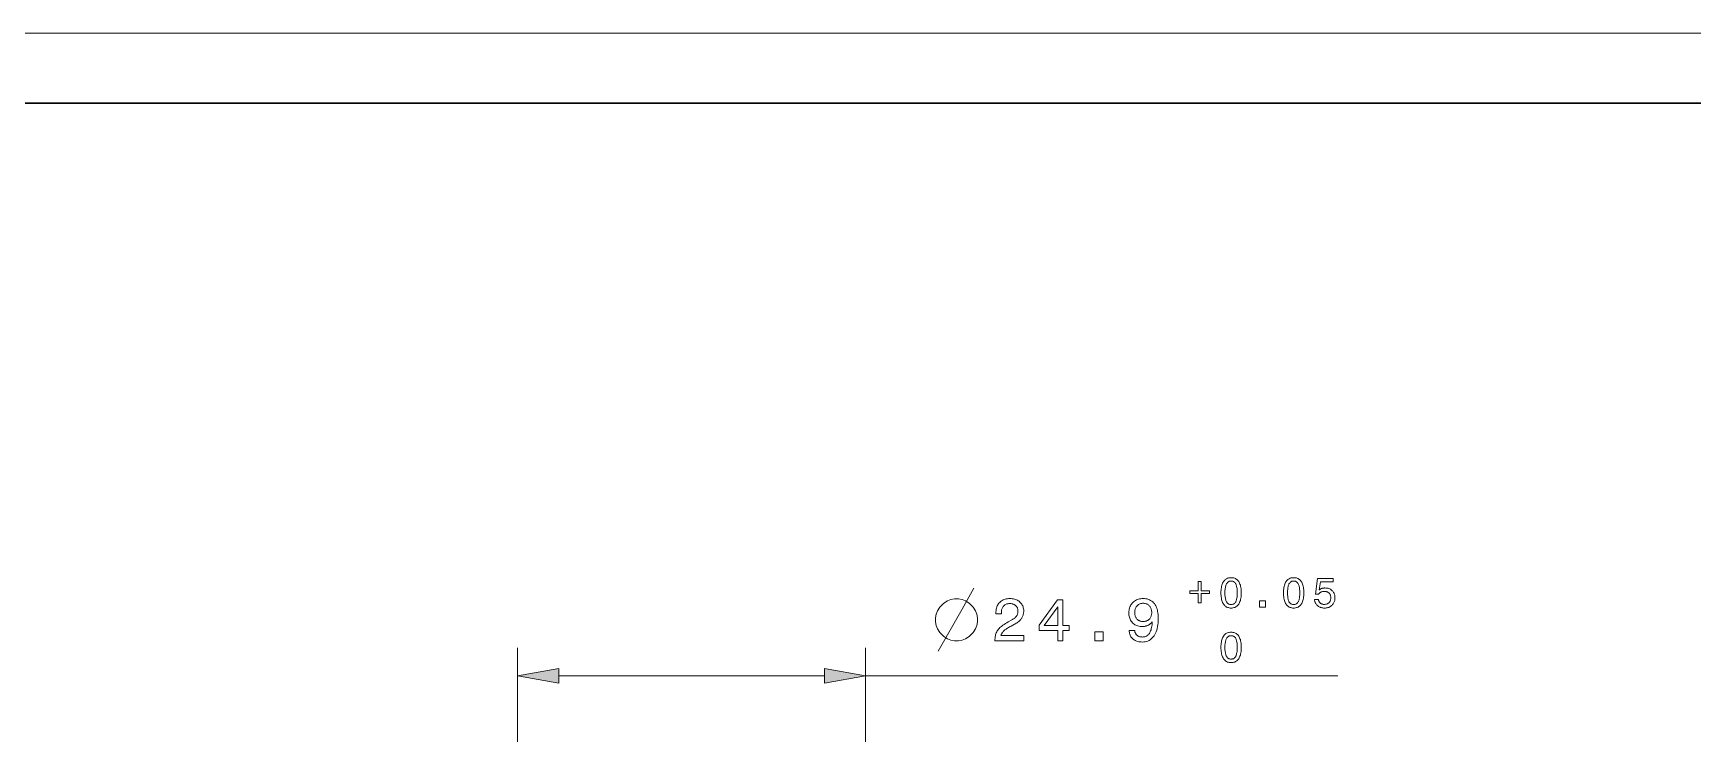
# Model space of a CAD drawing. Extents: x 0 to 297, y 0 to 529.
# Drawn here: x 106.7 to 225.4, y 369.9 to 420 of the extents above; entities that cross this region are included whole.
import ezdxf

# ---------------------------------------------------------------- set-up
doc = ezdxf.new("R2010")
doc.units = 0

msp = doc.modelspace()

# ---------------------------------------------------------------- linework, layer by layer
at = {"color": 7, "lineweight": 13}
for p, q in [((0, 420), (297, 420)), ((166.26, 374.06), (200.04, 374.06))]:
    msp.add_line(p, q, dxfattribs=at)
at = {"color": 7, "lineweight": 30}
msp.add_line((20, 415), (292, 415), dxfattribs=at)
at = {"color": 7, "lineweight": 13, "ltscale": 0.345762}
for p, q in [((141.36, 362.23), (141.36, 376.06)), ((166.26, 362.23), (166.26, 376.06))]:
    msp.add_line(p, q, dxfattribs=at)
at = {"color": 7, "lineweight": 13, "ltscale": 0.474779}
msp.add_line((144.32, 374.06), (163.31, 374.06), dxfattribs=at)
at = {"color": 7, "lineweight": 13}
msp.add_lwpolyline([(171.46, 375.81), (173.16, 378.81), (174.01, 380.31)], dxfattribs=at)
for points in [[(190.06, 380.8), (190.27, 380.8), (190.27, 380.14), (190.87, 380.14), (190.87, 379.93), (190.27, 379.93), (190.27, 379.28), (190.06, 379.28), (190.06, 379.93), (189.46, 379.93), (189.46, 380.14), (190.06, 380.14)], [(191.68, 379.99), (191.68, 380.09), (191.69, 380.19), (191.7, 380.28), (191.71, 380.37), (191.73, 380.45), (191.75, 380.53), (191.77, 380.61), (191.8, 380.67), (191.83, 380.74), (191.87, 380.8), (191.9, 380.85), (191.95, 380.9), (191.99, 380.94), (192.04, 380.97), (192.09, 381), (192.15, 381.03), (192.21, 381.05), (192.27, 381.06), (192.34, 381.07), (192.41, 381.07), (192.48, 381.07), (192.54, 381.06), (192.61, 381.05), (192.67, 381.03), (192.72, 381.01), (192.77, 380.97), (192.82, 380.94), (192.87, 380.9), (192.91, 380.85), (192.95, 380.8), (192.98, 380.74), (193.02, 380.68), (193.04, 380.61), (193.07, 380.54), (193.09, 380.46), (193.1, 380.37), (193.12, 380.28), (193.13, 380.19), (193.13, 380.09), (193.13, 379.99), (193.13, 379.88), (193.13, 379.78), (193.12, 379.69), (193.1, 379.6), (193.09, 379.51), (193.07, 379.44), (193.04, 379.36), (193.02, 379.3), (192.98, 379.23), (192.95, 379.17), (192.91, 379.12), (192.87, 379.08), (192.82, 379.03), (192.77, 379), (192.72, 378.97), (192.67, 378.94), (192.61, 378.93), (192.54, 378.91), (192.48, 378.9), (192.41, 378.9), (192.34, 378.9), (192.27, 378.91), (192.21, 378.93), (192.15, 378.94), (192.09, 378.97), (192.04, 379), (191.99, 379.04), (191.95, 379.08), (191.9, 379.12), (191.87, 379.18), (191.83, 379.23), (191.8, 379.3), (191.77, 379.37), (191.75, 379.44), (191.73, 379.52), (191.71, 379.6), (191.7, 379.69), (191.69, 379.78), (191.68, 379.88)], [(191.97, 379.99), (191.97, 379.9), (191.97, 379.82), (191.98, 379.75), (191.99, 379.68), (192, 379.61), (192.01, 379.55), (192.02, 379.49), (192.04, 379.44), (192.05, 379.39), (192.07, 379.35), (192.1, 379.31), (192.12, 379.28), (192.15, 379.25), (192.18, 379.22), (192.21, 379.2), (192.25, 379.18), (192.28, 379.17), (192.32, 379.16), (192.36, 379.15), (192.41, 379.15), (192.45, 379.15), (192.49, 379.16), (192.53, 379.17), (192.57, 379.18), (192.6, 379.2), (192.64, 379.22), (192.66, 379.25), (192.69, 379.28), (192.72, 379.31), (192.74, 379.35), (192.76, 379.39), (192.78, 379.44), (192.79, 379.49), (192.8, 379.55), (192.82, 379.61), (192.83, 379.67), (192.83, 379.74), (192.84, 379.82), (192.84, 379.9), (192.84, 379.99), (192.84, 380.07), (192.84, 380.15), (192.83, 380.23), (192.83, 380.3), (192.82, 380.36), (192.8, 380.43), (192.79, 380.48), (192.78, 380.53), (192.76, 380.58), (192.74, 380.62), (192.72, 380.66), (192.69, 380.7), (192.66, 380.73), (192.64, 380.75), (192.6, 380.77), (192.57, 380.79), (192.53, 380.81), (192.49, 380.82), (192.45, 380.82), (192.41, 380.82), (192.36, 380.82), (192.32, 380.82), (192.28, 380.81), (192.25, 380.79), (192.21, 380.77), (192.18, 380.75), (192.15, 380.72), (192.12, 380.69), (192.1, 380.66), (192.07, 380.62), (192.05, 380.58), (192.04, 380.53), (192.02, 380.48), (192.01, 380.42), (192, 380.36), (191.99, 380.3), (191.98, 380.23), (191.97, 380.15), (191.97, 380.07)], [(196.16, 379.99), (196.16, 380.09), (196.16, 380.19), (196.17, 380.28), (196.19, 380.37), (196.2, 380.45), (196.22, 380.53), (196.25, 380.61), (196.28, 380.67), (196.31, 380.74), (196.34, 380.8), (196.38, 380.85), (196.42, 380.9), (196.47, 380.94), (196.52, 380.97), (196.57, 381), (196.63, 381.03), (196.69, 381.05), (196.75, 381.06), (196.81, 381.07), (196.88, 381.07), (196.95, 381.07), (197.02, 381.06), (197.08, 381.05), (197.14, 381.03), (197.2, 381.01), (197.25, 380.97), (197.3, 380.94), (197.35, 380.9), (197.39, 380.85), (197.43, 380.8), (197.46, 380.74), (197.49, 380.68), (197.52, 380.61), (197.54, 380.54), (197.56, 380.46), (197.58, 380.37), (197.59, 380.28), (197.6, 380.19), (197.61, 380.09), (197.61, 379.99), (197.61, 379.88), (197.6, 379.78), (197.59, 379.69), (197.58, 379.6), (197.56, 379.51), (197.54, 379.44), (197.52, 379.36), (197.49, 379.3), (197.46, 379.23), (197.43, 379.17), (197.39, 379.12), (197.35, 379.08), (197.3, 379.03), (197.25, 379), (197.2, 378.97), (197.14, 378.94), (197.08, 378.93), (197.02, 378.91), (196.95, 378.9), (196.88, 378.9), (196.81, 378.9), (196.75, 378.91), (196.69, 378.93), (196.63, 378.94), (196.57, 378.97), (196.52, 379), (196.47, 379.04), (196.42, 379.08), (196.38, 379.12), (196.34, 379.18), (196.31, 379.23), (196.28, 379.3), (196.25, 379.37), (196.22, 379.44), (196.2, 379.52), (196.19, 379.6), (196.17, 379.69), (196.16, 379.78), (196.16, 379.88)], [(196.45, 379.99), (196.45, 379.9), (196.45, 379.82), (196.46, 379.75), (196.46, 379.68), (196.47, 379.61), (196.48, 379.55), (196.5, 379.49), (196.51, 379.44), (196.53, 379.39), (196.55, 379.35), (196.57, 379.31), (196.6, 379.28), (196.63, 379.25), (196.66, 379.22), (196.69, 379.2), (196.72, 379.18), (196.76, 379.17), (196.8, 379.16), (196.84, 379.15), (196.88, 379.15), (196.93, 379.15), (196.97, 379.16), (197.01, 379.17), (197.05, 379.18), (197.08, 379.2), (197.11, 379.22), (197.14, 379.25), (197.17, 379.28), (197.19, 379.31), (197.22, 379.35), (197.24, 379.39), (197.25, 379.44), (197.27, 379.49), (197.28, 379.55), (197.29, 379.61), (197.3, 379.67), (197.31, 379.74), (197.32, 379.82), (197.32, 379.9), (197.32, 379.99), (197.32, 380.07), (197.32, 380.15), (197.31, 380.23), (197.3, 380.3), (197.29, 380.36), (197.28, 380.43), (197.27, 380.48), (197.25, 380.53), (197.24, 380.58), (197.22, 380.62), (197.19, 380.66), (197.17, 380.7), (197.14, 380.73), (197.11, 380.75), (197.08, 380.77), (197.05, 380.79), (197.01, 380.81), (196.97, 380.82), (196.93, 380.82), (196.88, 380.82), (196.84, 380.82), (196.8, 380.82), (196.76, 380.81), (196.72, 380.79), (196.69, 380.77), (196.66, 380.75), (196.63, 380.72), (196.6, 380.69), (196.57, 380.66), (196.55, 380.62), (196.53, 380.58), (196.51, 380.53), (196.5, 380.48), (196.48, 380.42), (196.47, 380.36), (196.46, 380.3), (196.46, 380.23), (196.45, 380.15), (196.45, 380.07)], [(198.37, 379.51), (198.66, 379.51), (198.66, 379.48), (198.67, 379.45), (198.68, 379.42), (198.69, 379.39), (198.7, 379.36), (198.72, 379.34), (198.73, 379.31), (198.75, 379.29), (198.77, 379.27), (198.79, 379.25), (198.81, 379.23), (198.84, 379.22), (198.86, 379.21), (198.89, 379.19), (198.92, 379.18), (198.95, 379.17), (198.98, 379.17), (199.01, 379.16), (199.04, 379.16), (199.08, 379.16), (199.12, 379.16), (199.16, 379.17), (199.2, 379.17), (199.23, 379.18), (199.27, 379.19), (199.3, 379.21), (199.33, 379.22), (199.36, 379.24), (199.39, 379.26), (199.42, 379.29), (199.44, 379.31), (199.46, 379.34), (199.48, 379.37), (199.5, 379.4), (199.51, 379.44), (199.52, 379.47), (199.53, 379.51), (199.54, 379.55), (199.54, 379.59), (199.54, 379.63), (199.54, 379.67), (199.54, 379.71), (199.53, 379.75), (199.52, 379.78), (199.51, 379.82), (199.5, 379.85), (199.48, 379.88), (199.46, 379.91), (199.44, 379.94), (199.42, 379.97), (199.39, 379.99), (199.36, 380.01), (199.33, 380.03), (199.3, 380.05), (199.27, 380.06), (199.23, 380.07), (199.2, 380.08), (199.16, 380.09), (199.12, 380.09), (199.08, 380.09), (199.05, 380.09), (199.03, 380.09), (199, 380.09), (198.98, 380.09), (198.96, 380.08), (198.94, 380.08), (198.91, 380.07), (198.89, 380.06), (198.87, 380.05), (198.85, 380.05), (198.83, 380.04), (198.81, 380.02), (198.79, 380.01), (198.78, 380), (198.76, 379.99), (198.74, 379.97), (198.72, 379.95), (198.71, 379.94), (198.69, 379.92), (198.68, 379.9), (198.44, 379.9), (198.6, 381.01), (199.72, 381.01), (199.72, 380.77), (198.8, 380.77), (198.72, 380.2), (198.73, 380.21), (198.75, 380.23), (198.77, 380.24), (198.78, 380.25), (198.8, 380.26), (198.82, 380.27), (198.84, 380.28), (198.86, 380.29), (198.88, 380.29), (198.9, 380.3), (198.92, 380.31), (198.94, 380.31), (198.96, 380.32), (198.98, 380.32), (199, 380.33), (199.03, 380.33), (199.05, 380.33), (199.07, 380.33), (199.1, 380.34), (199.12, 380.34), (199.18, 380.33), (199.24, 380.33), (199.3, 380.32), (199.36, 380.31), (199.41, 380.29), (199.46, 380.27), (199.51, 380.24), (199.56, 380.21), (199.6, 380.18), (199.64, 380.14), (199.68, 380.1), (199.71, 380.06), (199.74, 380.02), (199.77, 379.97), (199.79, 379.92), (199.81, 379.87), (199.82, 379.82), (199.83, 379.76), (199.84, 379.7), (199.84, 379.64), (199.84, 379.58), (199.83, 379.51), (199.82, 379.45), (199.8, 379.4), (199.79, 379.34), (199.76, 379.29), (199.74, 379.24), (199.7, 379.19), (199.67, 379.15), (199.63, 379.11), (199.59, 379.07), (199.54, 379.03), (199.49, 379), (199.44, 378.97), (199.39, 378.95), (199.33, 378.93), (199.27, 378.92), (199.21, 378.91), (199.15, 378.9), (199.08, 378.9), (199.03, 378.9), (198.97, 378.91), (198.92, 378.92), (198.86, 378.93), (198.81, 378.94), (198.77, 378.96), (198.72, 378.98), (198.67, 379.01), (198.63, 379.04), (198.59, 379.07), (198.56, 379.1), (198.52, 379.14), (198.49, 379.18), (198.46, 379.22), (198.44, 379.26), (198.42, 379.31), (198.4, 379.35), (198.39, 379.4), (198.38, 379.45)], [(172.91, 379.56), (172.61, 379.56), (172.36, 379.51), (172.11, 379.41), (171.86, 379.26), (171.56, 378.96), (171.41, 378.71), (171.31, 378.46), (171.26, 378.21), (171.26, 377.91), (171.31, 377.66), (171.41, 377.41), (171.56, 377.16), (171.86, 376.86), (172.11, 376.71), (172.36, 376.61), (172.61, 376.56), (172.91, 376.56), (173.16, 376.61), (173.41, 376.71), (173.66, 376.86), (173.96, 377.16), (174.11, 377.41), (174.21, 377.66), (174.26, 377.91), (174.26, 378.21), (174.21, 378.46), (174.11, 378.71), (173.96, 378.96), (173.66, 379.26), (173.41, 379.41), (173.16, 379.51)], [(175.51, 376.56), (175.51, 376.57), (175.51, 376.66), (175.52, 376.75), (175.53, 376.83), (175.54, 376.91), (175.56, 376.98), (175.58, 377.05), (175.61, 377.12), (175.64, 377.19), (175.68, 377.26), (175.71, 377.32), (175.76, 377.38), (175.81, 377.44), (175.87, 377.5), (175.93, 377.55), (176, 377.61), (176.08, 377.67), (176.17, 377.73), (176.26, 377.79), (176.36, 377.85), (176.46, 377.91), (176.72, 378.05), (176.76, 378.07), (176.8, 378.1), (176.84, 378.12), (176.88, 378.15), (176.91, 378.18), (176.95, 378.21), (176.98, 378.24), (177, 378.27), (177.03, 378.3), (177.05, 378.33), (177.07, 378.36), (177.09, 378.39), (177.11, 378.42), (177.12, 378.46), (177.13, 378.49), (177.14, 378.53), (177.15, 378.57), (177.15, 378.61), (177.16, 378.65), (177.16, 378.69), (177.16, 378.74), (177.15, 378.78), (177.14, 378.82), (177.13, 378.87), (177.12, 378.91), (177.1, 378.94), (177.08, 378.98), (177.05, 379.01), (177.02, 379.04), (176.99, 379.07), (176.96, 379.1), (176.92, 379.13), (176.89, 379.15), (176.84, 379.17), (176.8, 379.18), (176.76, 379.2), (176.71, 379.21), (176.66, 379.22), (176.61, 379.22), (176.56, 379.22), (176.5, 379.22), (176.45, 379.21), (176.4, 379.2), (176.36, 379.19), (176.31, 379.18), (176.27, 379.15), (176.23, 379.13), (176.19, 379.1), (176.16, 379.07), (176.13, 379.04), (176.1, 379), (176.07, 378.96), (176.05, 378.91), (176.03, 378.87), (176.01, 378.82), (175.99, 378.76), (175.98, 378.71), (175.98, 378.65), (175.97, 378.59), (175.97, 378.53), (175.97, 378.49), (175.58, 378.49), (175.58, 378.55), (175.58, 378.64), (175.59, 378.73), (175.6, 378.82), (175.62, 378.9), (175.65, 378.98), (175.67, 379.05), (175.71, 379.12), (175.75, 379.18), (175.8, 379.25), (175.85, 379.3), (175.9, 379.36), (175.96, 379.4), (176.03, 379.44), (176.09, 379.48), (176.17, 379.51), (176.24, 379.54), (176.32, 379.55), (176.4, 379.57), (176.49, 379.58), (176.58, 379.58), (176.67, 379.58), (176.75, 379.57), (176.83, 379.56), (176.91, 379.54), (176.98, 379.52), (177.05, 379.49), (177.12, 379.46), (177.18, 379.42), (177.24, 379.38), (177.29, 379.33), (177.35, 379.28), (177.39, 379.23), (177.43, 379.17), (177.47, 379.11), (177.5, 379.05), (177.52, 378.98), (177.54, 378.91), (177.56, 378.84), (177.57, 378.76), (177.57, 378.69), (177.57, 378.62), (177.56, 378.57), (177.55, 378.51), (177.54, 378.45), (177.53, 378.4), (177.51, 378.34), (177.49, 378.29), (177.47, 378.24), (177.44, 378.19), (177.41, 378.14), (177.37, 378.1), (177.34, 378.05), (177.3, 378.01), (177.25, 377.97), (177.21, 377.93), (177.15, 377.89), (177.1, 377.85), (177.04, 377.81), (176.98, 377.77), (176.92, 377.74), (176.67, 377.61), (176.6, 377.57), (176.53, 377.54), (176.47, 377.5), (176.41, 377.47), (176.36, 377.43), (176.31, 377.4), (176.26, 377.37), (176.22, 377.33), (176.18, 377.3), (176.15, 377.27), (176.12, 377.24), (176.09, 377.21), (176.06, 377.18), (176.04, 377.14), (176.02, 377.11), (176, 377.08), (175.98, 377.04), (175.96, 377.01), (175.95, 376.97), (175.94, 376.93), (177.57, 376.93), (177.57, 376.56)], [(180, 376.56), (180, 377.3), (178.68, 377.3), (178.68, 377.68), (179.99, 379.49), (180.38, 379.49), (180.38, 377.65), (180.81, 377.65), (180.81, 377.3), (180.38, 377.3), (180.38, 376.56)], [(179.04, 377.65), (180, 377.65), (180, 378.99)], [(185.12, 377.3), (185.52, 377.3), (185.52, 377.26), (185.53, 377.22), (185.53, 377.18), (185.55, 377.14), (185.56, 377.1), (185.58, 377.07), (185.6, 377.04), (185.62, 377.01), (185.64, 376.98), (185.67, 376.95), (185.7, 376.93), (185.73, 376.91), (185.76, 376.89), (185.8, 376.87), (185.84, 376.86), (185.88, 376.84), (185.92, 376.84), (185.96, 376.83), (186.01, 376.83), (186.06, 376.82), (186.12, 376.83), (186.18, 376.84), (186.24, 376.85), (186.29, 376.87), (186.35, 376.89), (186.39, 376.92), (186.44, 376.96), (186.48, 377), (186.52, 377.04), (186.56, 377.09), (186.59, 377.15), (186.62, 377.21), (186.65, 377.28), (186.68, 377.35), (186.7, 377.43), (186.72, 377.52), (186.73, 377.61), (186.75, 377.7), (186.76, 377.8), (186.76, 377.91), (186.74, 377.88), (186.71, 377.85), (186.68, 377.82), (186.65, 377.79), (186.62, 377.77), (186.59, 377.74), (186.56, 377.72), (186.53, 377.7), (186.49, 377.68), (186.46, 377.66), (186.42, 377.65), (186.38, 377.63), (186.34, 377.62), (186.3, 377.61), (186.26, 377.6), (186.22, 377.59), (186.18, 377.59), (186.14, 377.58), (186.1, 377.58), (186.05, 377.58), (185.97, 377.58), (185.89, 377.59), (185.81, 377.6), (185.74, 377.62), (185.67, 377.65), (185.6, 377.68), (185.53, 377.71), (185.47, 377.75), (185.41, 377.8), (185.36, 377.85), (185.31, 377.91), (185.26, 377.97), (185.22, 378.03), (185.19, 378.1), (185.16, 378.17), (185.14, 378.24), (185.12, 378.32), (185.1, 378.4), (185.1, 378.48), (185.09, 378.57), (185.1, 378.66), (185.11, 378.74), (185.12, 378.83), (185.14, 378.9), (185.16, 378.98), (185.2, 379.05), (185.23, 379.12), (185.27, 379.18), (185.32, 379.24), (185.38, 379.3), (185.43, 379.35), (185.5, 379.4), (185.56, 379.44), (185.63, 379.48), (185.7, 379.51), (185.78, 379.54), (185.85, 379.55), (185.94, 379.57), (186.02, 379.58), (186.11, 379.58), (186.21, 379.58), (186.31, 379.57), (186.41, 379.55), (186.49, 379.52), (186.58, 379.49), (186.65, 379.45), (186.73, 379.4), (186.8, 379.35), (186.86, 379.28), (186.92, 379.22), (186.97, 379.14), (187.02, 379.06), (187.06, 378.97), (187.1, 378.87), (187.13, 378.77), (187.15, 378.66), (187.17, 378.55), (187.18, 378.43), (187.19, 378.3), (187.2, 378.16), (187.19, 378), (187.18, 377.85), (187.17, 377.71), (187.15, 377.57), (187.12, 377.44), (187.09, 377.32), (187.05, 377.21), (187.01, 377.1), (186.96, 377), (186.9, 376.91), (186.84, 376.83), (186.77, 376.76), (186.7, 376.69), (186.62, 376.63), (186.54, 376.58), (186.45, 376.54), (186.36, 376.51), (186.26, 376.49), (186.16, 376.48), (186.05, 376.47), (185.97, 376.48), (185.89, 376.48), (185.81, 376.49), (185.74, 376.51), (185.67, 376.53), (185.6, 376.56), (185.54, 376.58), (185.48, 376.62), (185.42, 376.66), (185.37, 376.7), (185.32, 376.75), (185.28, 376.8), (185.24, 376.85), (185.21, 376.9), (185.18, 376.96), (185.16, 377.03), (185.14, 377.09), (185.13, 377.16), (185.12, 377.23)], [(185.51, 378.58), (185.51, 378.52), (185.52, 378.46), (185.53, 378.41), (185.54, 378.36), (185.55, 378.31), (185.57, 378.27), (185.59, 378.23), (185.61, 378.19), (185.64, 378.15), (185.67, 378.11), (185.71, 378.08), (185.74, 378.05), (185.78, 378.02), (185.82, 378), (185.86, 377.98), (185.9, 377.97), (185.95, 377.95), (186, 377.94), (186.05, 377.94), (186.1, 377.94), (186.16, 377.94), (186.21, 377.94), (186.27, 377.95), (186.32, 377.97), (186.36, 377.98), (186.41, 378), (186.45, 378.02), (186.49, 378.05), (186.53, 378.08), (186.56, 378.11), (186.59, 378.14), (186.62, 378.18), (186.65, 378.22), (186.67, 378.27), (186.69, 378.31), (186.7, 378.36), (186.72, 378.41), (186.72, 378.47), (186.73, 378.52), (186.73, 378.58), (186.73, 378.64), (186.72, 378.7), (186.72, 378.75), (186.7, 378.8), (186.69, 378.85), (186.67, 378.9), (186.65, 378.94), (186.62, 378.98), (186.59, 379.02), (186.56, 379.06), (186.53, 379.09), (186.49, 379.12), (186.45, 379.15), (186.41, 379.17), (186.37, 379.19), (186.32, 379.21), (186.27, 379.22), (186.22, 379.23), (186.17, 379.24), (186.11, 379.24), (186.06, 379.24), (186.01, 379.23), (185.96, 379.22), (185.91, 379.21), (185.87, 379.19), (185.83, 379.17), (185.79, 379.15), (185.75, 379.12), (185.71, 379.09), (185.68, 379.06), (185.65, 379.02), (185.62, 378.98), (185.59, 378.94), (185.57, 378.89), (185.55, 378.84), (185.54, 378.8), (185.53, 378.74), (185.52, 378.69), (185.51, 378.63)], [(194.44, 378.96), (194.44, 379.41), (194.86, 379.41), (194.86, 378.96)], [(182.66, 376.56), (182.66, 377.2), (183.26, 377.2), (183.26, 376.56)], [(191.68, 376.09), (191.68, 376.19), (191.69, 376.29), (191.7, 376.38), (191.71, 376.47), (191.73, 376.55), (191.75, 376.63), (191.77, 376.71), (191.8, 376.77), (191.83, 376.84), (191.87, 376.9), (191.9, 376.95), (191.95, 377), (191.99, 377.04), (192.04, 377.07), (192.09, 377.1), (192.15, 377.13), (192.21, 377.15), (192.27, 377.16), (192.34, 377.17), (192.41, 377.17), (192.48, 377.17), (192.54, 377.16), (192.61, 377.15), (192.67, 377.13), (192.72, 377.11), (192.77, 377.07), (192.82, 377.04), (192.87, 377), (192.91, 376.95), (192.95, 376.9), (192.98, 376.84), (193.02, 376.78), (193.04, 376.71), (193.07, 376.64), (193.09, 376.56), (193.1, 376.47), (193.12, 376.38), (193.13, 376.29), (193.13, 376.19), (193.13, 376.09), (193.13, 375.98), (193.13, 375.88), (193.12, 375.79), (193.1, 375.7), (193.09, 375.61), (193.07, 375.54), (193.04, 375.46), (193.02, 375.4), (192.98, 375.33), (192.95, 375.27), (192.91, 375.22), (192.87, 375.18), (192.82, 375.13), (192.77, 375.1), (192.72, 375.07), (192.67, 375.04), (192.61, 375.03), (192.54, 375.01), (192.48, 375), (192.41, 375), (192.34, 375), (192.27, 375.01), (192.21, 375.03), (192.15, 375.04), (192.09, 375.07), (192.04, 375.1), (191.99, 375.14), (191.95, 375.18), (191.9, 375.22), (191.87, 375.28), (191.83, 375.33), (191.8, 375.4), (191.77, 375.46), (191.75, 375.54), (191.73, 375.62), (191.71, 375.7), (191.7, 375.79), (191.69, 375.88), (191.68, 375.98)], [(191.97, 376.09), (191.97, 376), (191.97, 375.92), (191.98, 375.85), (191.99, 375.78), (192, 375.71), (192.01, 375.65), (192.02, 375.59), (192.04, 375.54), (192.05, 375.49), (192.07, 375.45), (192.1, 375.41), (192.12, 375.38), (192.15, 375.35), (192.18, 375.32), (192.21, 375.3), (192.25, 375.28), (192.28, 375.27), (192.32, 375.26), (192.36, 375.25), (192.41, 375.25), (192.45, 375.25), (192.49, 375.26), (192.53, 375.27), (192.57, 375.28), (192.6, 375.3), (192.64, 375.32), (192.66, 375.35), (192.69, 375.38), (192.72, 375.41), (192.74, 375.45), (192.76, 375.49), (192.78, 375.54), (192.79, 375.59), (192.8, 375.65), (192.82, 375.71), (192.83, 375.77), (192.83, 375.84), (192.84, 375.92), (192.84, 376), (192.84, 376.09), (192.84, 376.17), (192.84, 376.25), (192.83, 376.33), (192.83, 376.4), (192.82, 376.46), (192.8, 376.53), (192.79, 376.58), (192.78, 376.63), (192.76, 376.68), (192.74, 376.72), (192.72, 376.76), (192.69, 376.8), (192.66, 376.83), (192.64, 376.85), (192.6, 376.87), (192.57, 376.89), (192.53, 376.91), (192.49, 376.92), (192.45, 376.92), (192.41, 376.92), (192.36, 376.92), (192.32, 376.92), (192.28, 376.91), (192.25, 376.89), (192.21, 376.87), (192.18, 376.85), (192.15, 376.82), (192.12, 376.79), (192.1, 376.76), (192.07, 376.72), (192.05, 376.68), (192.04, 376.63), (192.02, 376.58), (192.01, 376.52), (192, 376.46), (191.99, 376.4), (191.98, 376.33), (191.97, 376.25), (191.97, 376.17)], [(144.32, 374.58), (141.36, 374.06), (144.32, 373.54)], [(163.31, 373.54), (166.26, 374.06), (163.31, 374.58)]]:
    msp.add_lwpolyline(points, close=True, dxfattribs=at)
for points in [[(144.32, 374.58), (141.36, 374.06), (144.32, 374.58), (144.32, 373.54)], [(163.31, 373.54), (166.26, 374.06), (163.31, 373.54), (163.31, 374.58)]]:
    msp.add_solid(points, dxfattribs=at)

doc.saveas('drawing.dxf')
